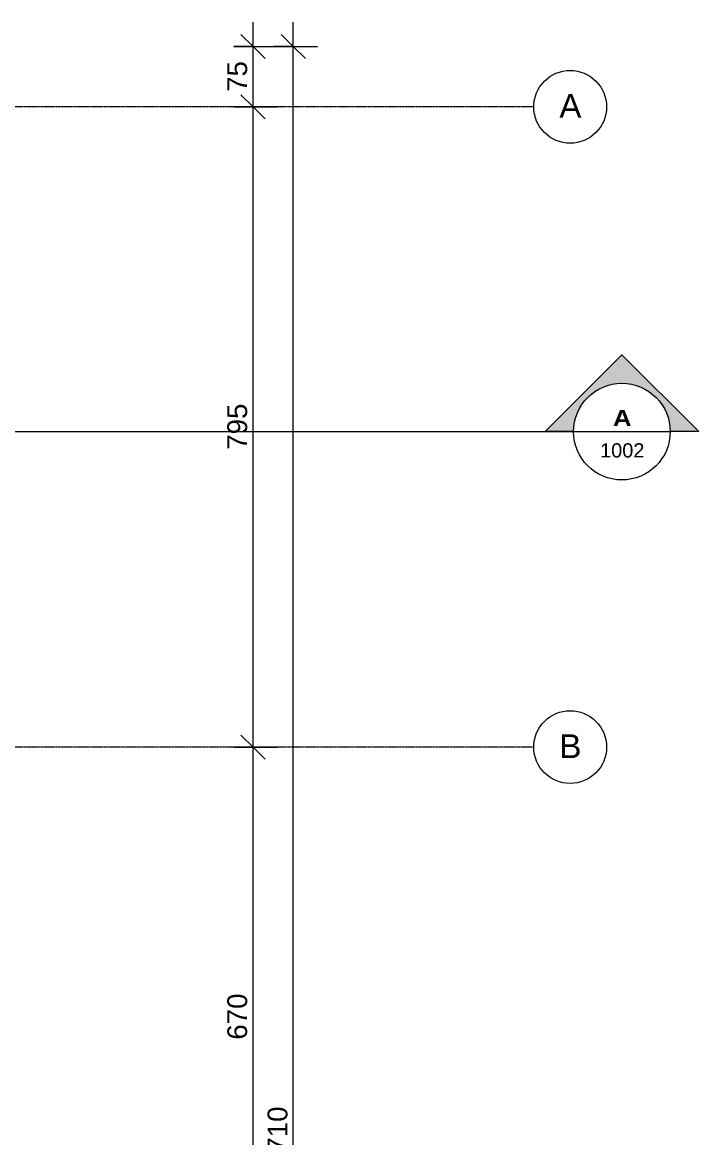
# Model space of a CAD drawing. Header units: centimetres. Extents: x -9345 to 11316, y -7197 to -3465.
# Drawn here: x 443 to 1283, y -5346 to -3961 of the extents above; entities that cross this region are included whole.
import ezdxf

# ---------------------------------------------------------------- set-up
doc = ezdxf.new("R2010")
doc.units = ezdxf.units.CM
doc.linetypes.add('Grid Line 1_4_', pattern=[1.11125, 0.635, -0.15875, 0.15875, -0.15875])
for name, color, linetype, lineweight in [('A-ANNO-DIMS', 211, 'Continuous', 9), ('A-ANNO-DIMS-100', 211, 'Continuous', 9), ('G-ANNO-SYMB', 111, 'Continuous', 9), ('S-GRID', 1, 'Continuous', 9), ('S-GRID-IDEN', 1, 'Continuous', 9)]:
    doc.layers.add(name, color=color, linetype=linetype, lineweight=lineweight)
doc.styles.add('Arial Black', font='', dxfattribs={"height": 20})
doc.styles.add('Arial_1', font='arial.ttf', dxfattribs={"height": 29.505988})
doc.styles.add('Arial_3', font='arial.ttf', dxfattribs={"height": 17.703593})
doc.styles.add('Arial_4', font='arial.ttf', dxfattribs={"height": 24.588323})
doc.styles.get('Arial Black').set_extended_font_data('Arial Black')
doc.dimstyles.new('IUAS_DIMENSION_AXIS', dxfattribs={"dimscale": 30.48, "dimtxt": 25, "dimasz": 0.984252, "dimexe": 0.984252, "dimexo": 0.0625, "dimgap": 0, "dimtad": 1, "dimdec": 0, "dimzin": 0, "dimdsep": 46, "dimtxsty": 'Arial_4', "dimblk1": 'OBLIQUE', "dimblk2": 'OBLIQUE', "dimsah": 1, "dimcen": 0.09, "dimdle": 0.984252, "dimazin": 0, "dimtfac": 1, "dimtdec": 4, "dimtix": 1, "dimtmove": 0, "dimatfit": 3, "dimfxl": 0.787402, "dimfxlon": 1, "dimtvp": 1, "dimtolj": 1, "dimtzin": 0, "dimarcsym": 2})

# ---------------------------------------------------------------- blocks, each defined once
blk = doc.blocks.new('Section - IE-KESIT BASI-1119019-_116_30 KONKORS KATI _ CONCOURSE LEVEL')
at = {"layer": 'G-ANNO-SYMB'}
h = blk.add_hatch(color=256, dxfattribs=at)
edge = h.paths.add_edge_path(flags=0)
edge.add_line((-1.554, 0), (-0.6, 0.954))
edge.add_line((-0.6, 0.954), (0.354, 0))
edge.add_line((0.354, 0), (0, 0))
edge.add_arc((-0.6, 0), 0.6, 0, 180)
edge.add_line((-1.2, 0), (-1.554, 0))
for p, q in [((-0.6, 0.954), (-1.554, 0)), ((0.354, 0), (-0.6, 0.954)), ((-1.554, 0), (-1.2, 0)), ((0, 0), (0.354, 0))]:
    blk.add_line(p, q, dxfattribs=at)
for start, end in [(360, 180), (0, 180), (180, 0)]:
    blk.add_arc((-0.6, 0), 0.6, start, end, dxfattribs=at)
blk = doc.blocks.new('Grid - IUAS_A_GRID_HEAD_4_5MM-1313285-_116_30 KONKORS KATI _ CONCOURSE LEVEL')
at = {"layer": 'S-GRID-IDEN'}
blk.add_circle((0, 0), 0.452, dxfattribs=at)
blk = doc.blocks.new('DIMBLOCK267-_116_30 KONKORS KATI _ CONCOURSE LEVEL')
at = {"layer": 'A-ANNO-DIMS-100', "transparency": 16777216}
for p, q in [((729.6, -4860.5), (714.6, -4845.5)), ((705.6, -4860.5), (759.6, -4860.5)), ((729.6, -4860.5), (705.6, -4860.5)), ((729.6, -5530.5), (729.6, -4860.5)), ((729.6, -4860.5), (744.6, -4875.5)), ((729.6, -5530.5), (714.6, -5515.5)), ((705.6, -5530.5), (759.6, -5530.5)), ((729.6, -5530.5), (705.6, -5530.5)), ((729.6, -5530.5), (744.6, -5545.5))]:
    blk.add_line(p, q, dxfattribs=at)
at = {"layer": 'A-ANNO-DIMS-100', "color": 0, "transparency": 16777216, "insert": (697.7, -5223.8), "char_height": 24.59, "width": 67.846, "attachment_point": 1, "rotation": 90, "line_spacing_factor": 0.938532, "style": 'Arial_4'}
blk.add_mtext('670', dxfattribs=at)
blk = doc.blocks.new('_Oblique')
at = {"color": 0, "linetype": 'ByBlock', "lineweight": -2}
blk.add_line((-0.5, -0.5), (0.5, 0.5), dxfattribs=at)
blk = doc.blocks.new('DIMBLOCK268-_116_30 KONKORS KATI _ CONCOURSE LEVEL')
at = {"layer": 'A-ANNO-DIMS-100', "transparency": 16777216}
for p, q in [((729.6, -4065.5), (714.6, -4050.5)), ((705.6, -4065.5), (759.6, -4065.5)), ((729.6, -4065.5), (705.6, -4065.5)), ((729.6, -4860.5), (729.6, -4065.5)), ((729.6, -4065.5), (744.6, -4080.5)), ((729.6, -4860.5), (714.6, -4845.5)), ((705.6, -4860.5), (759.6, -4860.5)), ((729.6, -4860.5), (705.6, -4860.5)), ((729.6, -4860.5), (744.6, -4875.5))]:
    blk.add_line(p, q, dxfattribs=at)
at = {"layer": 'A-ANNO-DIMS-100', "color": 0, "transparency": 16777216, "insert": (697.7, -4491.3), "char_height": 24.59, "width": 67.846, "attachment_point": 1, "rotation": 90, "line_spacing_factor": 0.938532, "style": 'Arial_4'}
blk.add_mtext('795', dxfattribs=at)
blk = doc.blocks.new('DIMBLOCK269-_116_30 KONKORS KATI _ CONCOURSE LEVEL')
at = {"layer": 'A-ANNO-DIMS-100', "transparency": 16777216}
for p, q in [((729.6, -4065.5), (729.6, -3960.5)), ((729.6, -3990.5), (714.6, -3975.5)), ((705.6, -3990.5), (759.6, -3990.5)), ((729.6, -3990.5), (705.6, -3990.5)), ((729.6, -3990.5), (744.6, -4005.5)), ((729.6, -4065.5), (714.6, -4050.5)), ((705.6, -4065.5), (759.6, -4065.5)), ((729.6, -4065.5), (705.6, -4065.5)), ((729.6, -4065.5), (744.6, -4080.5))]:
    blk.add_line(p, q, dxfattribs=at)
at = {"layer": 'A-ANNO-DIMS-100', "color": 0, "transparency": 16777216, "insert": (697.7, -4046.9), "char_height": 24.59, "width": 45.231, "attachment_point": 1, "rotation": 90, "line_spacing_factor": 0.938532, "style": 'Arial_4'}
blk.add_mtext('75', dxfattribs=at)
blk = doc.blocks.new('DIMBLOCK270-_116_30 KONKORS KATI _ CONCOURSE LEVEL')
at = {"layer": 'A-ANNO-DIMS-100', "transparency": 16777216}
for p, q in [((779.6, -6730.5), (779.6, -3960.5)), ((779.6, -3990.5), (764.6, -3975.5)), ((755.6, -3990.5), (809.6, -3990.5)), ((779.6, -3990.5), (755.6, -3990.5)), ((779.6, -3990.5), (794.6, -4005.5)), ((779.6, -6700.5), (764.6, -6685.5)), ((755.6, -6700.5), (809.6, -6700.5)), ((779.6, -6700.5), (755.6, -6700.5)), ((779.6, -6700.5), (794.6, -6715.5))]:
    blk.add_line(p, q, dxfattribs=at)
at = {"layer": 'A-ANNO-DIMS-100', "color": 0, "transparency": 16777216, "insert": (747.7, -5383.2), "char_height": 24.59, "width": 90.462, "attachment_point": 1, "rotation": 90, "line_spacing_factor": 0.938532, "style": 'Arial_4'}
blk.add_mtext('2710', dxfattribs=at)

msp = doc.modelspace()

# ---------------------------------------------------------------- linework, layer by layer
at = {"layer": 'G-ANNO-SYMB'}
for p, q in [((-1036.2, -4468.8), (1127.6, -4468.8)), ((1127.6, -4468.8), (1247.6, -4468.8))]:
    msp.add_line(p, q, dxfattribs=at)
at = {"layer": 'S-GRID', "linetype": 'Grid Line 1_4_'}
for p, q in [((1078.2, -4065.5), (-8251.7, -4065.5)), ((1078.2, -4860.5), (-8251.7, -4860.5))]:
    msp.add_line(p, q, dxfattribs=at)

# ---------------------------------------------------------------- block references
at = {"layer": 'G-ANNO-SYMB', "extrusion": (0, 0, -1), "xscale": 99.99999999999993, "yscale": 99.99999999999993, "zscale": 99.99999999999993}
msp.add_blockref('Section - IE-KESIT BASI-1119019-_116_30 KONKORS KATI _ CONCOURSE LEVEL', (-1127.6, -4468.8), dxfattribs=at)
at = {"layer": 'S-GRID-IDEN', "xscale": 99.99999999999994, "yscale": 99.99999999999994, "zscale": 99.99999999999994}
for p, rotation in [((1123.4, -4065.5), 89.99999999999982), ((1123.4, -4860.5), 89.9999999999998)]:
    msp.add_blockref('Grid - IUAS_A_GRID_HEAD_4_5MM-1313285-_116_30 KONKORS KATI _ CONCOURSE LEVEL', p, dxfattribs=dict(at, rotation=rotation))

# ---------------------------------------------------------------- texts
at = {"layer": 'G-ANNO-SYMB', "attachment_point": 2}
for s, insert, char_height, width, line_spacing_factor, style in [('\\fArial Black|b0|i0|c162|p34|;A', (1188.1, -4441.8), 20, 25.92, 1.176471, 'Arial Black'), ('1002', (1188.1, -4483.2), 17.7, 65.661, 0.938532, 'Arial_3')]:
    msp.add_mtext(s, dxfattribs=dict(at, insert=insert, char_height=char_height, width=width, line_spacing_factor=line_spacing_factor, style=style))

# ---------------------------------------------------------------- dimensions: what is measured, and where the dimension line sits
at = {"layer": 'A-ANNO-DIMS'}
for base, p1, p2, override, picture, middle in [((729.6, -3990.5), (705.6, -4065.5), (705.6, -3990.5), {"dimpost": '<>', "dimfxl": 75}, 'DIMBLOCK269-_116_30 KONKORS KATI _ CONCOURSE LEVEL', (717.1, -4028)), ((779.6, -3990.5), (755.6, -6700.5), (755.6, -3990.5), {"dimpost": '<>', "dimfxl": 2710}, 'DIMBLOCK270-_116_30 KONKORS KATI _ CONCOURSE LEVEL', (767.1, -5345.5)), ((729.6, -4065.5), (705.6, -4860.5), (705.6, -4065.5), {"dimpost": '<>', "dimfxl": 795}, 'DIMBLOCK268-_116_30 KONKORS KATI _ CONCOURSE LEVEL', (717.1, -4463)), ((729.6, -4860.5), (705.6, -5530.5), (705.6, -4860.5), {"dimpost": '<>', "dimfxl": 670}, 'DIMBLOCK267-_116_30 KONKORS KATI _ CONCOURSE LEVEL', (717.1, -5195.5))]:
    dim = msp.add_linear_dim(base=base, p1=p1, p2=p2, angle=90, dimstyle='IUAS_DIMENSION_AXIS', override=override, dxfattribs=at)
    dim.commit()
    dim.dimension.update_dxf_attribs({"geometry": picture, "text_midpoint": middle})

# ---------------------------------------------------------------- next in the draw order: texts
at = {"layer": 'S-GRID-IDEN', "char_height": 29.506, "width": 32.76, "attachment_point": 2, "line_spacing_factor": 0.938532, "style": 'Arial_1', "bg_fill": 3, "box_fill_scale": 1.25, "bg_fill_color": 0, "bg_fill_transparency": 0}
for s, insert in [('\\fArial|b0|i0|c162|p34|;A', (1123.7, -4049.6)), ('\\fArial|b0|i0|c162|p34|;B', (1123.7, -4844.6))]:
    msp.add_mtext(s, dxfattribs=dict(at, insert=insert))

doc.saveas('drawing.dxf')
